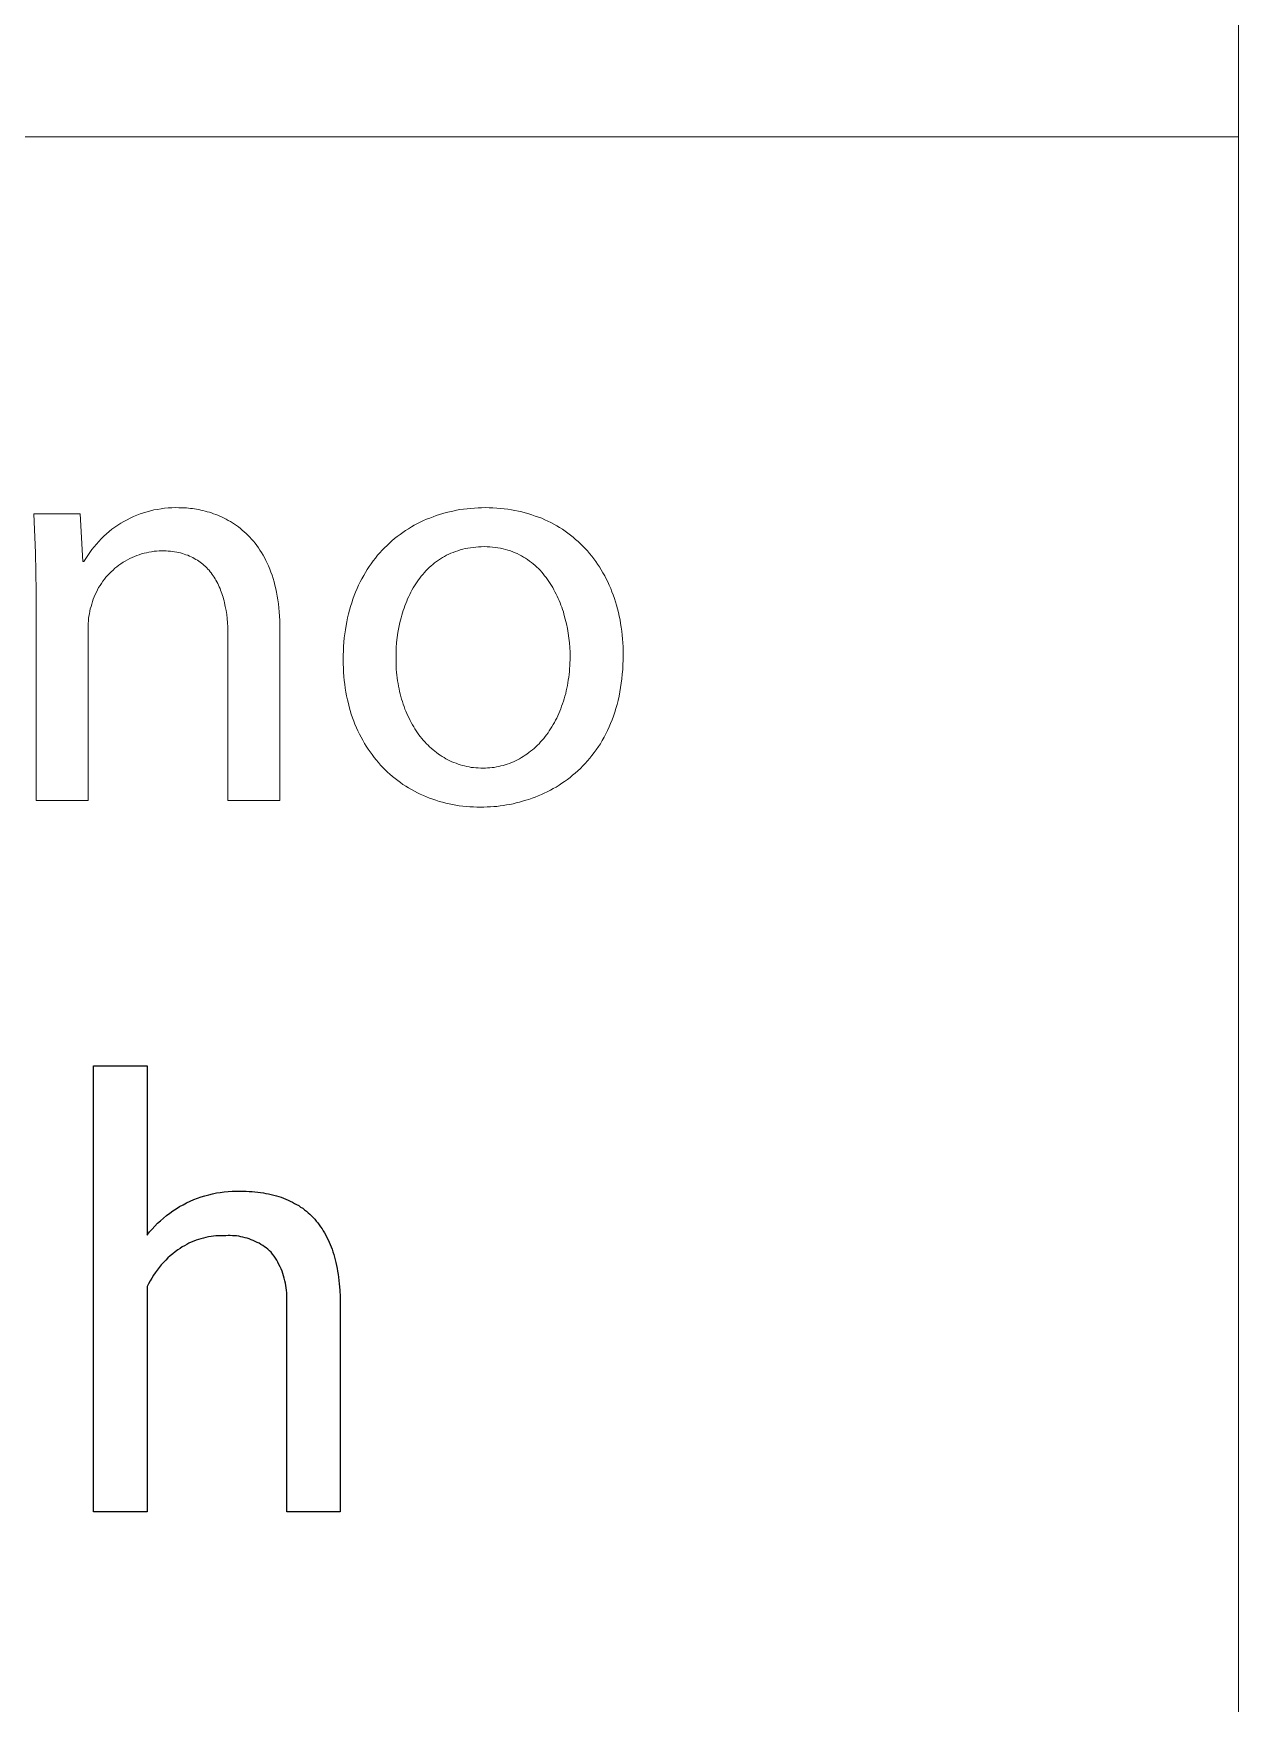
# Model space of a CAD drawing. Header units: millimetres. Extents: x 3269 to 7089, y 1744 to 4413.
# Drawn here: x 7007.1 to 7084.9, y 2069.6 to 2177.5 of the extents above; entities that cross this region are included whole.
import ezdxf

# ---------------------------------------------------------------- set-up
doc = ezdxf.new("R2010")
doc.units = ezdxf.units.MM
doc.header["$MEASUREMENT"] = 0
doc.layers.add('Domyślny', color=7, linetype='Continuous', true_color=0x000000)

msp = doc.modelspace()

# ---------------------------------------------------------------- linework, layer by layer
at = {"layer": 'Domyślny', "color": 18, "lineweight": 15, "true_color": 0x000000}
for p, q in [((7084.91, 1743.8), (7084.91, 4412.61)), ((7084.91, 2170.83), (5644.93, 2170.83)), ((7084.91, 2170.83), (7084.91, 1743.8)), ((7007.2, 2143.94), (7007.08, 2146.45)), ((7007.08, 2146.45), (7010.07, 2146.45)), ((7010.07, 2146.45), (7010.25, 2143.37)), ((7013.74, 2146.37), (7013.95, 2146.45)), ((7013.95, 2146.45), (7014.17, 2146.53)), ((7014.17, 2146.53), (7014.4, 2146.59)), ((7014.4, 2146.59), (7014.62, 2146.65)), ((7014.62, 2146.65), (7014.84, 2146.71)), ((7014.84, 2146.71), (7015.07, 2146.75)), ((7015.07, 2146.75), (7015.3, 2146.79)), ((7015.3, 2146.79), (7015.53, 2146.82)), ((7015.53, 2146.82), (7015.76, 2146.84)), ((7015.76, 2146.84), (7015.99, 2146.85)), ((7015.99, 2146.85), (7016.22, 2146.86)), ((7016.22, 2146.86), (7016.46, 2146.85)), ((7016.46, 2146.85), (7016.58, 2146.85)), ((7016.58, 2146.85), (7016.7, 2146.85)), ((7016.7, 2146.85), (7016.82, 2146.84)), ((7016.82, 2146.84), (7016.95, 2146.84)), ((7016.95, 2146.84), (7017.08, 2146.83)), ((7017.08, 2146.83), (7017.21, 2146.81)), ((7017.21, 2146.81), (7017.34, 2146.8)), ((7017.34, 2146.8), (7017.47, 2146.78)), ((7017.47, 2146.78), (7017.6, 2146.76)), ((7017.6, 2146.76), (7017.74, 2146.73)), ((7017.74, 2146.73), (7017.87, 2146.7)), ((7017.87, 2146.7), (7018.01, 2146.67)), ((7018.01, 2146.67), (7018.14, 2146.64)), ((7018.14, 2146.64), (7018.28, 2146.6)), ((7018.28, 2146.6), (7018.42, 2146.56)), ((7018.42, 2146.56), (7018.55, 2146.52)), ((7018.55, 2146.52), (7018.69, 2146.47)), ((7018.69, 2146.47), (7018.83, 2146.42)), ((7018.83, 2146.42), (7018.97, 2146.37)), ((7033.29, 2146.42), (7033.5, 2146.48)), ((7033.5, 2146.48), (7033.72, 2146.54)), ((7033.72, 2146.54), (7033.94, 2146.59)), ((7033.94, 2146.59), (7034.16, 2146.64)), ((7034.16, 2146.64), (7034.39, 2146.69)), ((7034.39, 2146.69), (7034.61, 2146.73)), ((7034.61, 2146.73), (7034.84, 2146.76)), ((7034.84, 2146.76), (7035.07, 2146.79)), ((7035.07, 2146.79), (7035.31, 2146.81)), ((7035.31, 2146.81), (7035.54, 2146.83)), ((7035.54, 2146.83), (7035.78, 2146.85)), ((7035.78, 2146.85), (7036.01, 2146.85)), ((7036.01, 2146.85), (7036.25, 2146.86)), ((7036.25, 2146.86), (7036.5, 2146.85)), ((7036.5, 2146.85), (7036.74, 2146.84)), ((7036.74, 2146.84), (7036.99, 2146.83)), ((7036.99, 2146.83), (7037.23, 2146.81)), ((7037.23, 2146.81), (7037.47, 2146.79)), ((7037.47, 2146.79), (7037.7, 2146.76)), ((7037.7, 2146.76), (7037.93, 2146.72)), ((7037.93, 2146.72), (7038.16, 2146.68)), ((7038.16, 2146.68), (7038.39, 2146.63)), ((7038.39, 2146.63), (7038.61, 2146.58)), ((7038.61, 2146.58), (7038.83, 2146.52)), ((7038.83, 2146.52), (7039.05, 2146.46)), ((7039.05, 2146.46), (7039.26, 2146.4)), ((7011.95, 2145.31), (7012.13, 2145.46)), ((7012.13, 2145.46), (7012.32, 2145.59)), ((7012.32, 2145.59), (7012.51, 2145.73)), ((7012.51, 2145.73), (7012.7, 2145.85)), ((7012.7, 2145.85), (7012.9, 2145.97)), ((7012.9, 2145.97), (7013.11, 2146.08)), ((7013.11, 2146.08), (7013.31, 2146.18)), ((7013.31, 2146.18), (7013.52, 2146.28)), ((7013.52, 2146.28), (7013.74, 2146.37)), ((7018.97, 2146.37), (7019.1, 2146.31)), ((7019.1, 2146.31), (7019.24, 2146.25)), ((7019.24, 2146.25), (7019.37, 2146.18)), ((7019.37, 2146.18), (7019.51, 2146.11)), ((7019.51, 2146.11), (7019.64, 2146.04)), ((7019.64, 2146.04), (7019.78, 2145.96)), ((7019.78, 2145.96), (7019.91, 2145.88)), ((7019.91, 2145.88), (7020.04, 2145.8)), ((7020.04, 2145.8), (7020.17, 2145.71)), ((7020.17, 2145.71), (7020.3, 2145.61)), ((7020.3, 2145.61), (7020.43, 2145.51)), ((7020.43, 2145.51), (7020.55, 2145.41)), ((7020.55, 2145.41), (7020.68, 2145.3)), ((7030.92, 2145.26), (7031.1, 2145.38)), ((7031.1, 2145.38), (7031.28, 2145.5)), ((7031.28, 2145.5), (7031.47, 2145.61)), ((7031.47, 2145.61), (7031.66, 2145.72)), ((7031.66, 2145.72), (7031.86, 2145.83)), ((7031.86, 2145.83), (7032.05, 2145.92)), ((7032.05, 2145.92), (7032.25, 2146.02)), ((7032.25, 2146.02), (7032.45, 2146.11)), ((7032.45, 2146.11), (7032.66, 2146.19)), ((7032.66, 2146.19), (7032.87, 2146.27)), ((7032.87, 2146.27), (7033.08, 2146.35)), ((7033.08, 2146.35), (7033.29, 2146.42)), ((7039.26, 2146.4), (7039.47, 2146.32)), ((7039.47, 2146.32), (7039.68, 2146.25)), ((7039.68, 2146.25), (7039.89, 2146.17)), ((7039.89, 2146.17), (7040.09, 2146.08)), ((7040.09, 2146.08), (7040.29, 2145.99)), ((7040.29, 2145.99), (7040.48, 2145.89)), ((7040.48, 2145.89), (7040.67, 2145.79)), ((7040.67, 2145.79), (7040.86, 2145.68)), ((7040.86, 2145.68), (7041.05, 2145.57)), ((7041.05, 2145.57), (7041.23, 2145.46)), ((7041.23, 2145.46), (7041.41, 2145.34)), ((7010.83, 2144.15), (7010.97, 2144.33)), ((7010.97, 2144.33), (7011.12, 2144.51)), ((7011.12, 2144.51), (7011.28, 2144.68)), ((7011.28, 2144.68), (7011.44, 2144.85)), ((7011.44, 2144.85), (7011.6, 2145.01)), ((7011.6, 2145.01), (7011.77, 2145.16)), ((7011.77, 2145.16), (7011.95, 2145.31)), ((7020.68, 2145.3), (7020.8, 2145.19)), ((7020.8, 2145.19), (7020.92, 2145.07)), ((7020.92, 2145.07), (7021.04, 2144.95)), ((7021.04, 2144.95), (7021.15, 2144.82)), ((7021.15, 2144.82), (7021.27, 2144.69)), ((7021.27, 2144.69), (7021.38, 2144.56)), ((7021.38, 2144.56), (7021.49, 2144.41)), ((7021.49, 2144.41), (7021.59, 2144.27)), ((7021.59, 2144.27), (7021.69, 2144.11)), ((7029.59, 2144.11), (7029.74, 2144.27)), ((7029.74, 2144.27), (7029.9, 2144.42)), ((7029.9, 2144.42), (7030.06, 2144.57)), ((7030.06, 2144.57), (7030.22, 2144.72)), ((7030.22, 2144.72), (7030.39, 2144.86)), ((7030.39, 2144.86), (7030.56, 2145)), ((7030.56, 2145), (7030.74, 2145.13)), ((7030.74, 2145.13), (7030.92, 2145.26)), ((7035.29, 2144.27), (7035.12, 2144.24)), ((7035.46, 2144.29), (7035.29, 2144.27)), ((7035.63, 2144.31), (7035.46, 2144.29)), ((7035.81, 2144.33), (7035.63, 2144.31)), ((7035.99, 2144.33), (7035.81, 2144.33)), ((7036.18, 2144.34), (7035.99, 2144.33)), ((7036.36, 2144.33), (7036.18, 2144.34)), ((7036.54, 2144.33), (7036.36, 2144.33)), ((7036.72, 2144.31), (7036.54, 2144.33)), ((7036.89, 2144.29), (7036.72, 2144.31)), ((7037.06, 2144.27), (7036.89, 2144.29)), ((7037.23, 2144.24), (7037.06, 2144.27)), ((7041.41, 2145.34), (7041.58, 2145.21)), ((7041.58, 2145.21), (7041.75, 2145.08)), ((7041.75, 2145.08), (7041.92, 2144.95)), ((7041.92, 2144.95), (7042.08, 2144.81)), ((7042.08, 2144.81), (7042.24, 2144.67)), ((7042.24, 2144.67), (7042.4, 2144.53)), ((7042.4, 2144.53), (7042.55, 2144.38)), ((7042.55, 2144.38), (7042.7, 2144.22)), ((7007.23, 2141.44), (7007.2, 2143.94)), ((7010.25, 2143.37), (7010.32, 2143.37)), ((7010.32, 2143.37), (7010.44, 2143.57)), ((7010.44, 2143.57), (7010.56, 2143.77)), ((7010.56, 2143.77), (7010.69, 2143.96)), ((7010.69, 2143.96), (7010.83, 2144.15)), ((7012.71, 2143.24), (7012.58, 2143.14)), ((7012.85, 2143.33), (7012.71, 2143.24)), ((7012.99, 2143.41), (7012.85, 2143.33)), ((7013.13, 2143.49), (7012.99, 2143.41)), ((7013.28, 2143.57), (7013.13, 2143.49)), ((7013.43, 2143.64), (7013.28, 2143.57)), ((7013.58, 2143.7), (7013.43, 2143.64)), ((7013.73, 2143.76), (7013.58, 2143.7)), ((7013.89, 2143.82), (7013.73, 2143.76)), ((7014.04, 2143.87), (7013.89, 2143.82)), ((7014.2, 2143.91), (7014.04, 2143.87)), ((7014.36, 2143.95), (7014.2, 2143.91)), ((7014.52, 2143.99), (7014.36, 2143.95)), ((7014.68, 2144.01), (7014.52, 2143.99)), ((7014.85, 2144.04), (7014.68, 2144.01)), ((7015.01, 2144.05), (7014.85, 2144.04)), ((7015.17, 2144.06), (7015.01, 2144.05)), ((7015.34, 2144.07), (7015.17, 2144.06)), ((7015.48, 2144.07), (7015.34, 2144.07)), ((7015.63, 2144.06), (7015.48, 2144.07)), ((7015.77, 2144.05), (7015.63, 2144.06)), ((7015.91, 2144.04), (7015.77, 2144.05)), ((7016.04, 2144.02), (7015.91, 2144.04)), ((7016.18, 2144), (7016.04, 2144.02)), ((7016.31, 2143.98), (7016.18, 2144)), ((7016.43, 2143.96), (7016.31, 2143.98)), ((7016.56, 2143.93), (7016.43, 2143.96)), ((7016.68, 2143.89), (7016.56, 2143.93)), ((7016.8, 2143.86), (7016.68, 2143.89)), ((7016.91, 2143.82), (7016.8, 2143.86)), ((7017.03, 2143.78), (7016.91, 2143.82)), ((7017.14, 2143.73), (7017.03, 2143.78)), ((7017.24, 2143.69), (7017.14, 2143.73)), ((7017.35, 2143.63), (7017.24, 2143.69)), ((7017.45, 2143.58), (7017.35, 2143.63)), ((7017.55, 2143.52), (7017.45, 2143.58)), ((7017.65, 2143.46), (7017.55, 2143.52)), ((7017.74, 2143.4), (7017.65, 2143.46)), ((7017.83, 2143.34), (7017.74, 2143.4)), ((7017.92, 2143.27), (7017.83, 2143.34)), ((7018.01, 2143.2), (7017.92, 2143.27)), ((7018.09, 2143.13), (7018.01, 2143.2)), ((7021.69, 2144.11), (7021.79, 2143.96)), ((7021.79, 2143.96), (7021.89, 2143.79)), ((7021.89, 2143.79), (7021.98, 2143.63)), ((7021.98, 2143.63), (7022.07, 2143.45)), ((7022.07, 2143.45), (7022.16, 2143.27)), ((7022.16, 2143.27), (7022.24, 2143.09)), ((7028.75, 2143.06), (7028.88, 2143.24)), ((7028.88, 2143.24), (7029.01, 2143.42)), ((7029.01, 2143.42), (7029.15, 2143.6)), ((7029.15, 2143.6), (7029.29, 2143.78)), ((7029.29, 2143.78), (7029.44, 2143.94)), ((7029.44, 2143.94), (7029.59, 2144.11)), ((7032.86, 2143.19), (7032.74, 2143.09)), ((7032.97, 2143.29), (7032.86, 2143.19)), ((7033.09, 2143.38), (7032.97, 2143.29)), ((7033.22, 2143.47), (7033.09, 2143.38)), ((7033.35, 2143.55), (7033.22, 2143.47)), ((7033.48, 2143.63), (7033.35, 2143.55)), ((7033.61, 2143.71), (7033.48, 2143.63)), ((7033.75, 2143.78), (7033.61, 2143.71)), ((7033.89, 2143.85), (7033.75, 2143.78)), ((7034.03, 2143.91), (7033.89, 2143.85)), ((7034.18, 2143.97), (7034.03, 2143.91)), ((7034.32, 2144.03), (7034.18, 2143.97)), ((7034.48, 2144.08), (7034.32, 2144.03)), ((7034.63, 2144.13), (7034.48, 2144.08)), ((7034.79, 2144.17), (7034.63, 2144.13)), ((7034.95, 2144.21), (7034.79, 2144.17)), ((7035.12, 2144.24), (7034.95, 2144.21)), ((7037.4, 2144.2), (7037.23, 2144.24)), ((7037.56, 2144.16), (7037.4, 2144.2)), ((7037.71, 2144.11), (7037.56, 2144.16)), ((7037.87, 2144.06), (7037.71, 2144.11)), ((7038.02, 2144.01), (7037.87, 2144.06)), ((7038.17, 2143.95), (7038.02, 2144.01)), ((7038.31, 2143.89), (7038.17, 2143.95)), ((7038.45, 2143.82), (7038.31, 2143.89)), ((7038.59, 2143.74), (7038.45, 2143.82)), ((7038.72, 2143.67), (7038.59, 2143.74)), ((7038.85, 2143.59), (7038.72, 2143.67)), ((7038.98, 2143.5), (7038.85, 2143.59)), ((7039.1, 2143.41), (7038.98, 2143.5)), ((7039.23, 2143.32), (7039.1, 2143.41)), ((7039.34, 2143.22), (7039.23, 2143.32)), ((7039.46, 2143.12), (7039.34, 2143.22)), ((7042.7, 2144.22), (7042.84, 2144.06)), ((7042.84, 2144.06), (7042.98, 2143.9)), ((7042.98, 2143.9), (7043.12, 2143.73)), ((7043.12, 2143.73), (7043.25, 2143.56)), ((7043.25, 2143.56), (7043.38, 2143.39)), ((7043.38, 2143.39), (7043.5, 2143.21)), ((7043.5, 2143.21), (7043.62, 2143.03)), ((7011.64, 2142.23), (7011.54, 2142.1)), ((7011.74, 2142.36), (7011.64, 2142.23)), ((7011.85, 2142.48), (7011.74, 2142.36)), ((7011.96, 2142.6), (7011.85, 2142.48)), ((7012.08, 2142.72), (7011.96, 2142.6)), ((7012.2, 2142.83), (7012.08, 2142.72)), ((7012.32, 2142.94), (7012.2, 2142.83)), ((7012.45, 2143.04), (7012.32, 2142.94)), ((7012.58, 2143.14), (7012.45, 2143.04)), ((7018.17, 2143.05), (7018.09, 2143.13)), ((7018.25, 2142.97), (7018.17, 2143.05)), ((7018.33, 2142.89), (7018.25, 2142.97)), ((7018.4, 2142.81), (7018.33, 2142.89)), ((7018.47, 2142.72), (7018.4, 2142.81)), ((7018.54, 2142.64), (7018.47, 2142.72)), ((7018.61, 2142.55), (7018.54, 2142.64)), ((7018.67, 2142.45), (7018.61, 2142.55)), ((7018.73, 2142.36), (7018.67, 2142.45)), ((7018.79, 2142.26), (7018.73, 2142.36)), ((7018.85, 2142.17), (7018.79, 2142.26)), ((7018.91, 2142.07), (7018.85, 2142.17)), ((7022.24, 2143.09), (7022.32, 2142.89)), ((7022.32, 2142.89), (7022.4, 2142.7)), ((7022.4, 2142.7), (7022.47, 2142.49)), ((7022.47, 2142.49), (7022.54, 2142.28)), ((7022.54, 2142.28), (7022.6, 2142.07)), ((7028.17, 2142.06), (7028.28, 2142.27)), ((7028.28, 2142.27), (7028.39, 2142.47)), ((7028.39, 2142.47), (7028.5, 2142.67)), ((7028.5, 2142.67), (7028.62, 2142.87)), ((7028.62, 2142.87), (7028.75, 2143.06)), ((7031.93, 2142.19), (7031.84, 2142.06)), ((7032.02, 2142.31), (7031.93, 2142.19)), ((7032.11, 2142.43), (7032.02, 2142.31)), ((7032.21, 2142.55), (7032.11, 2142.43)), ((7032.31, 2142.66), (7032.21, 2142.55)), ((7032.41, 2142.77), (7032.31, 2142.66)), ((7032.52, 2142.88), (7032.41, 2142.77)), ((7032.63, 2142.99), (7032.52, 2142.88)), ((7032.74, 2143.09), (7032.63, 2142.99)), ((7039.57, 2143.02), (7039.46, 2143.12)), ((7039.68, 2142.92), (7039.57, 2143.02)), ((7039.79, 2142.81), (7039.68, 2142.92)), ((7039.89, 2142.69), (7039.79, 2142.81)), ((7039.99, 2142.58), (7039.89, 2142.69)), ((7040.08, 2142.46), (7039.99, 2142.58)), ((7040.18, 2142.34), (7040.08, 2142.46)), ((7040.27, 2142.21), (7040.18, 2142.34)), ((7040.36, 2142.09), (7040.27, 2142.21)), ((7043.62, 2143.03), (7043.74, 2142.84)), ((7043.74, 2142.84), (7043.85, 2142.65)), ((7043.85, 2142.65), (7043.96, 2142.45)), ((7043.96, 2142.45), (7044.06, 2142.26)), ((7044.06, 2142.26), (7044.16, 2142.06)), ((7007.23, 2127.93), (7007.23, 2141.44)), ((7010.98, 2141.1), (7010.92, 2140.95)), ((7011.05, 2141.25), (7010.98, 2141.1)), ((7011.12, 2141.4), (7011.05, 2141.25)), ((7011.19, 2141.54), (7011.12, 2141.4)), ((7011.27, 2141.69), (7011.19, 2141.54)), ((7011.36, 2141.83), (7011.27, 2141.69)), ((7011.45, 2141.96), (7011.36, 2141.83)), ((7011.54, 2142.1), (7011.45, 2141.96)), ((7018.96, 2141.96), (7018.91, 2142.07)), ((7019.01, 2141.86), (7018.96, 2141.96)), ((7019.06, 2141.75), (7019.01, 2141.86)), ((7019.11, 2141.64), (7019.06, 2141.75)), ((7019.15, 2141.53), (7019.11, 2141.64)), ((7019.19, 2141.42), (7019.15, 2141.53)), ((7019.23, 2141.31), (7019.19, 2141.42)), ((7019.27, 2141.19), (7019.23, 2141.31)), ((7019.31, 2141.08), (7019.27, 2141.19)), ((7019.34, 2140.96), (7019.31, 2141.08)), ((7022.6, 2142.07), (7022.66, 2141.85)), ((7022.66, 2141.85), (7022.71, 2141.62)), ((7022.71, 2141.62), (7022.76, 2141.39)), ((7022.76, 2141.39), (7022.81, 2141.14)), ((7022.81, 2141.14), (7022.85, 2140.9)), ((7027.7, 2140.95), (7027.78, 2141.18)), ((7027.78, 2141.18), (7027.87, 2141.41)), ((7027.87, 2141.41), (7027.97, 2141.63)), ((7027.97, 2141.63), (7028.06, 2141.85)), ((7028.06, 2141.85), (7028.17, 2142.06)), ((7031.3, 2141.11), (7031.23, 2140.97)), ((7031.37, 2141.25), (7031.3, 2141.11)), ((7031.44, 2141.39), (7031.37, 2141.25)), ((7031.51, 2141.53), (7031.44, 2141.39)), ((7031.59, 2141.67), (7031.51, 2141.53)), ((7031.67, 2141.8), (7031.59, 2141.67)), ((7031.75, 2141.93), (7031.67, 2141.8)), ((7031.84, 2142.06), (7031.75, 2141.93)), ((7040.44, 2141.96), (7040.36, 2142.09)), ((7040.52, 2141.83), (7040.44, 2141.96)), ((7040.6, 2141.7), (7040.52, 2141.83)), ((7040.68, 2141.56), (7040.6, 2141.7)), ((7040.75, 2141.42), (7040.68, 2141.56)), ((7040.82, 2141.28), (7040.75, 2141.42)), ((7040.89, 2141.14), (7040.82, 2141.28)), ((7040.95, 2141), (7040.89, 2141.14)), ((7044.16, 2142.06), (7044.26, 2141.85)), ((7044.26, 2141.85), (7044.35, 2141.64)), ((7044.35, 2141.64), (7044.43, 2141.43)), ((7044.43, 2141.43), (7044.51, 2141.22)), ((7044.51, 2141.22), (7044.59, 2141)), ((7010.67, 2140.01), (7010.64, 2139.85)), ((7010.7, 2140.17), (7010.67, 2140.01)), ((7010.73, 2140.33), (7010.7, 2140.17)), ((7010.78, 2140.48), (7010.73, 2140.33)), ((7010.82, 2140.63), (7010.78, 2140.48)), ((7010.87, 2140.79), (7010.82, 2140.63)), ((7010.92, 2140.95), (7010.87, 2140.79)), ((7019.37, 2140.84), (7019.34, 2140.96)), ((7019.4, 2140.71), (7019.37, 2140.84)), ((7019.45, 2140.47), (7019.4, 2140.71)), ((7019.5, 2140.21), (7019.45, 2140.47)), ((7019.54, 2139.96), (7019.5, 2140.21)), ((7019.57, 2139.69), (7019.54, 2139.96)), ((7022.85, 2140.9), (7022.88, 2140.64)), ((7022.88, 2140.64), (7022.91, 2140.38)), ((7022.91, 2140.38), (7022.94, 2140.12)), ((7022.94, 2140.12), (7022.96, 2139.84)), ((7027.35, 2139.75), (7027.41, 2140)), ((7027.41, 2140), (7027.48, 2140.24)), ((7027.48, 2140.24), (7027.55, 2140.48)), ((7027.55, 2140.48), (7027.62, 2140.72)), ((7027.62, 2140.72), (7027.7, 2140.95)), ((7030.9, 2140.07), (7030.85, 2139.91)), ((7030.95, 2140.22), (7030.9, 2140.07)), ((7031, 2140.37), (7030.95, 2140.22)), ((7031.05, 2140.52), (7031, 2140.37)), ((7031.11, 2140.67), (7031.05, 2140.52)), ((7031.17, 2140.82), (7031.11, 2140.67)), ((7031.23, 2140.97), (7031.17, 2140.82)), ((7041.02, 2140.86), (7040.95, 2141)), ((7041.08, 2140.71), (7041.02, 2140.86)), ((7041.13, 2140.56), (7041.08, 2140.71)), ((7041.19, 2140.42), (7041.13, 2140.56)), ((7041.24, 2140.27), (7041.19, 2140.42)), ((7041.29, 2140.12), (7041.24, 2140.27)), ((7041.33, 2139.97), (7041.29, 2140.12)), ((7041.41, 2139.66), (7041.33, 2139.97)), ((7044.59, 2141), (7044.66, 2140.77)), ((7044.66, 2140.77), (7044.73, 2140.55)), ((7044.73, 2140.55), (7044.79, 2140.32)), ((7044.79, 2140.32), (7044.85, 2140.09)), ((7044.85, 2140.09), (7044.9, 2139.85)), ((7010.6, 2139.38), (7010.59, 2139.22)), ((7010.59, 2139.22), (7010.59, 2139.06)), ((7010.59, 2139.06), (7010.59, 2127.93)), ((7010.61, 2139.54), (7010.6, 2139.38)), ((7010.62, 2139.7), (7010.61, 2139.54)), ((7010.64, 2139.85), (7010.62, 2139.7)), ((7019.59, 2139.42), (7019.57, 2139.69)), ((7019.61, 2139.15), (7019.59, 2139.42)), ((7019.62, 2138.88), (7019.61, 2139.15)), ((7019.62, 2138.6), (7019.62, 2138.88)), ((7022.96, 2139.84), (7022.97, 2139.56)), ((7022.97, 2139.56), (7022.98, 2139.28)), ((7022.98, 2139.28), (7022.98, 2138.98)), ((7022.98, 2138.98), (7022.98, 2127.93)), ((7027.17, 2138.71), (7027.21, 2138.97)), ((7027.21, 2138.97), (7027.25, 2139.24)), ((7027.25, 2139.24), (7027.3, 2139.49)), ((7027.3, 2139.49), (7027.35, 2139.75)), ((7030.66, 2139.12), (7030.6, 2138.79)), ((7030.73, 2139.44), (7030.66, 2139.12)), ((7030.77, 2139.6), (7030.73, 2139.44)), ((7030.81, 2139.75), (7030.77, 2139.6)), ((7030.85, 2139.91), (7030.81, 2139.75)), ((7041.49, 2139.36), (7041.41, 2139.66)), ((7041.55, 2139.05), (7041.49, 2139.36)), ((7041.6, 2138.74), (7041.55, 2139.05)), ((7044.9, 2139.85), (7044.95, 2139.62)), ((7044.95, 2139.62), (7044.99, 2139.37)), ((7044.99, 2139.37), (7045.03, 2139.13)), ((7045.03, 2139.13), (7045.06, 2138.88)), ((7045.06, 2138.88), (7045.09, 2138.63)), ((7019.62, 2127.93), (7019.62, 2138.6)), ((7027.08, 2137.61), (7027.09, 2137.89)), ((7027.09, 2137.89), (7027.11, 2138.17)), ((7027.11, 2138.17), (7027.14, 2138.44)), ((7027.14, 2138.44), (7027.17, 2138.71)), ((7030.5, 2137.81), (7030.48, 2137.48)), ((7030.52, 2138.14), (7030.5, 2137.81)), ((7030.56, 2138.47), (7030.52, 2138.14)), ((7030.6, 2138.79), (7030.56, 2138.47)), ((7041.65, 2138.43), (7041.6, 2138.74)), ((7041.68, 2138.13), (7041.65, 2138.43)), ((7041.7, 2137.82), (7041.68, 2138.13)), ((7041.72, 2137.52), (7041.7, 2137.82)), ((7045.09, 2138.63), (7045.11, 2138.38)), ((7045.11, 2138.38), (7045.13, 2138.12)), ((7045.13, 2138.12), (7045.15, 2137.87)), ((7045.15, 2137.87), (7045.15, 2137.6)), ((7027.07, 2137.32), (7027.08, 2137.61)), ((7027.07, 2137.04), (7027.07, 2137.32)), ((7027.07, 2136.76), (7027.07, 2137.04)), ((7027.08, 2136.49), (7027.07, 2136.76)), ((7030.48, 2137.48), (7030.48, 2137.15)), ((7030.48, 2137.15), (7030.48, 2136.96)), ((7030.48, 2136.96), (7030.48, 2136.77)), ((7030.48, 2136.77), (7030.49, 2136.59)), ((7041.71, 2136.84), (7041.72, 2137.03)), ((7041.71, 2136.65), (7041.71, 2136.84)), ((7041.72, 2137.23), (7041.72, 2137.52)), ((7041.72, 2137.03), (7041.72, 2137.23)), ((7045.14, 2136.71), (7045.13, 2136.4)), ((7045.15, 2137.02), (7045.14, 2136.71)), ((7045.15, 2137.6), (7045.16, 2137.34)), ((7045.16, 2137.34), (7045.15, 2137.02)), ((7027.09, 2136.23), (7027.08, 2136.49)), ((7027.11, 2135.96), (7027.09, 2136.23)), ((7027.14, 2135.7), (7027.11, 2135.96)), ((7027.17, 2135.45), (7027.14, 2135.7)), ((7030.49, 2136.59), (7030.5, 2136.4)), ((7030.5, 2136.4), (7030.52, 2136.22)), ((7030.52, 2136.22), (7030.54, 2136.04)), ((7030.54, 2136.04), (7030.56, 2135.86)), ((7030.56, 2135.86), (7030.58, 2135.68)), ((7030.58, 2135.68), (7030.61, 2135.5)), ((7041.58, 2135.54), (7041.61, 2135.72)), ((7041.61, 2135.72), (7041.64, 2135.9)), ((7041.64, 2135.9), (7041.66, 2136.09)), ((7041.66, 2136.09), (7041.68, 2136.27)), ((7041.68, 2136.27), (7041.69, 2136.46)), ((7041.69, 2136.46), (7041.71, 2136.65)), ((7045.07, 2135.81), (7045.03, 2135.52)), ((7045.1, 2136.1), (7045.07, 2135.81)), ((7045.13, 2136.4), (7045.1, 2136.1)), ((7027.2, 2135.19), (7027.17, 2135.45)), ((7027.24, 2134.94), (7027.2, 2135.19)), ((7027.29, 2134.7), (7027.24, 2134.94)), ((7027.34, 2134.45), (7027.29, 2134.7)), ((7030.61, 2135.5), (7030.64, 2135.33)), ((7030.64, 2135.33), (7030.68, 2135.16)), ((7030.68, 2135.16), (7030.71, 2134.99)), ((7030.71, 2134.99), (7030.75, 2134.82)), ((7030.75, 2134.82), (7030.8, 2134.65)), ((7030.8, 2134.65), (7030.84, 2134.49)), ((7041.34, 2134.51), (7041.39, 2134.68)), ((7041.39, 2134.68), (7041.44, 2134.85)), ((7041.44, 2134.85), (7041.48, 2135.02)), ((7041.48, 2135.02), (7041.52, 2135.19)), ((7041.52, 2135.19), (7041.55, 2135.37)), ((7041.55, 2135.37), (7041.58, 2135.54)), ((7044.89, 2134.68), (7044.83, 2134.41)), ((7044.94, 2134.95), (7044.89, 2134.68)), ((7044.99, 2135.23), (7044.94, 2134.95)), ((7045.03, 2135.52), (7044.99, 2135.23)), ((7027.4, 2134.21), (7027.34, 2134.45)), ((7027.46, 2133.98), (7027.4, 2134.21)), ((7027.52, 2133.75), (7027.46, 2133.98)), ((7027.59, 2133.52), (7027.52, 2133.75)), ((7027.67, 2133.29), (7027.59, 2133.52)), ((7030.84, 2134.49), (7030.89, 2134.33)), ((7030.89, 2134.33), (7030.94, 2134.17)), ((7030.94, 2134.17), (7031, 2134.01)), ((7031, 2134.01), (7031.06, 2133.85)), ((7031.06, 2133.85), (7031.12, 2133.7)), ((7031.12, 2133.7), (7031.18, 2133.55)), ((7031.18, 2133.55), (7031.25, 2133.4)), ((7040.93, 2133.41), (7041, 2133.56)), ((7041, 2133.56), (7041.06, 2133.71)), ((7041.06, 2133.71), (7041.12, 2133.87)), ((7041.12, 2133.87), (7041.18, 2134.03)), ((7041.18, 2134.03), (7041.24, 2134.18)), ((7041.24, 2134.18), (7041.29, 2134.35)), ((7041.29, 2134.35), (7041.34, 2134.51)), ((7044.61, 2133.64), (7044.53, 2133.39)), ((7044.69, 2133.89), (7044.61, 2133.64)), ((7044.76, 2134.15), (7044.69, 2133.89)), ((7044.83, 2134.41), (7044.76, 2134.15)), ((7027.75, 2133.07), (7027.67, 2133.29)), ((7027.83, 2132.86), (7027.75, 2133.07)), ((7027.92, 2132.64), (7027.83, 2132.86)), ((7028.02, 2132.43), (7027.92, 2132.64)), ((7028.12, 2132.23), (7028.02, 2132.43)), ((7031.25, 2133.4), (7031.32, 2133.26)), ((7031.32, 2133.26), (7031.39, 2133.11)), ((7031.39, 2133.11), (7031.46, 2132.97)), ((7031.46, 2132.97), (7031.54, 2132.83)), ((7031.54, 2132.83), (7031.62, 2132.7)), ((7031.62, 2132.7), (7031.7, 2132.57)), ((7031.7, 2132.57), (7031.78, 2132.44)), ((7031.78, 2132.44), (7031.87, 2132.31)), ((7040.3, 2132.31), (7040.38, 2132.44)), ((7040.38, 2132.44), (7040.47, 2132.57)), ((7040.47, 2132.57), (7040.55, 2132.7)), ((7040.55, 2132.7), (7040.63, 2132.84)), ((7040.63, 2132.84), (7040.71, 2132.98)), ((7040.71, 2132.98), (7040.79, 2133.12)), ((7040.79, 2133.12), (7040.86, 2133.26)), ((7040.86, 2133.26), (7040.93, 2133.41)), ((7044.14, 2132.46), (7044.03, 2132.24)), ((7044.25, 2132.69), (7044.14, 2132.46)), ((7044.34, 2132.92), (7044.25, 2132.69)), ((7044.44, 2133.15), (7044.34, 2132.92)), ((7044.53, 2133.39), (7044.44, 2133.15)), ((7028.22, 2132.03), (7028.12, 2132.23)), ((7028.33, 2131.83), (7028.22, 2132.03)), ((7028.44, 2131.63), (7028.33, 2131.83)), ((7028.56, 2131.44), (7028.44, 2131.63)), ((7028.68, 2131.26), (7028.56, 2131.44)), ((7031.87, 2132.31), (7031.96, 2132.19)), ((7031.96, 2132.19), (7032.05, 2132.07)), ((7032.05, 2132.07), (7032.15, 2131.95)), ((7032.15, 2131.95), (7032.24, 2131.83)), ((7032.24, 2131.83), (7032.34, 2131.72)), ((7032.34, 2131.72), (7032.44, 2131.61)), ((7032.44, 2131.61), (7032.55, 2131.51)), ((7032.55, 2131.51), (7032.65, 2131.41)), ((7032.65, 2131.41), (7032.76, 2131.31)), ((7039.4, 2131.3), (7039.51, 2131.4)), ((7039.51, 2131.4), (7039.61, 2131.51)), ((7039.61, 2131.51), (7039.72, 2131.61)), ((7039.72, 2131.61), (7039.82, 2131.72)), ((7039.82, 2131.72), (7039.92, 2131.83)), ((7039.92, 2131.83), (7040.02, 2131.95)), ((7040.02, 2131.95), (7040.11, 2132.07)), ((7040.11, 2132.07), (7040.21, 2132.19)), ((7040.21, 2132.19), (7040.3, 2132.31)), ((7043.55, 2131.42), (7043.42, 2131.22)), ((7043.68, 2131.61), (7043.55, 2131.42)), ((7043.8, 2131.82), (7043.68, 2131.61)), ((7043.92, 2132.03), (7043.8, 2131.82)), ((7044.03, 2132.24), (7043.92, 2132.03)), ((7028.8, 2131.08), (7028.68, 2131.26)), ((7028.93, 2130.9), (7028.8, 2131.08)), ((7029.06, 2130.72), (7028.93, 2130.9)), ((7029.2, 2130.56), (7029.06, 2130.72)), ((7029.34, 2130.39), (7029.2, 2130.56)), ((7029.48, 2130.23), (7029.34, 2130.39)), ((7032.76, 2131.31), (7032.87, 2131.21)), ((7032.87, 2131.21), (7032.98, 2131.12)), ((7032.98, 2131.12), (7033.1, 2131.03)), ((7033.1, 2131.03), (7033.22, 2130.94)), ((7033.22, 2130.94), (7033.33, 2130.86)), ((7033.33, 2130.86), (7033.46, 2130.78)), ((7033.46, 2130.78), (7033.58, 2130.71)), ((7033.58, 2130.71), (7033.7, 2130.64)), ((7033.7, 2130.64), (7033.83, 2130.57)), ((7033.83, 2130.57), (7033.96, 2130.51)), ((7033.96, 2130.51), (7034.09, 2130.44)), ((7034.09, 2130.44), (7034.22, 2130.39)), ((7034.22, 2130.39), (7034.36, 2130.34)), ((7034.36, 2130.34), (7034.49, 2130.29)), ((7034.49, 2130.29), (7034.63, 2130.24)), ((7034.63, 2130.24), (7034.77, 2130.2)), ((7037.4, 2130.2), (7037.54, 2130.24)), ((7037.54, 2130.24), (7037.67, 2130.29)), ((7037.67, 2130.29), (7037.81, 2130.33)), ((7037.81, 2130.33), (7037.94, 2130.39)), ((7037.94, 2130.39), (7038.07, 2130.44)), ((7038.07, 2130.44), (7038.2, 2130.5)), ((7038.2, 2130.5), (7038.33, 2130.57)), ((7038.33, 2130.57), (7038.46, 2130.63)), ((7038.46, 2130.63), (7038.58, 2130.71)), ((7038.58, 2130.71), (7038.7, 2130.78)), ((7038.7, 2130.78), (7038.82, 2130.86)), ((7038.82, 2130.86), (7038.94, 2130.94)), ((7038.94, 2130.94), (7039.06, 2131.03)), ((7039.06, 2131.03), (7039.17, 2131.12)), ((7039.17, 2131.12), (7039.29, 2131.21)), ((7039.29, 2131.21), (7039.4, 2131.3)), ((7042.7, 2130.33), (7042.55, 2130.17)), ((7042.85, 2130.5), (7042.7, 2130.33)), ((7043, 2130.67), (7042.85, 2130.5)), ((7043.14, 2130.85), (7043, 2130.67)), ((7043.28, 2131.03), (7043.14, 2130.85)), ((7043.42, 2131.22), (7043.28, 2131.03)), ((7029.63, 2130.07), (7029.48, 2130.23)), ((7029.78, 2129.92), (7029.63, 2130.07)), ((7029.93, 2129.77), (7029.78, 2129.92)), ((7030.09, 2129.63), (7029.93, 2129.77)), ((7030.25, 2129.49), (7030.09, 2129.63)), ((7030.42, 2129.35), (7030.25, 2129.49)), ((7030.59, 2129.22), (7030.42, 2129.35)), ((7030.76, 2129.1), (7030.59, 2129.22)), ((7034.77, 2130.2), (7034.91, 2130.17)), ((7034.91, 2130.17), (7035.05, 2130.13)), ((7035.05, 2130.13), (7035.2, 2130.11)), ((7035.2, 2130.11), (7035.34, 2130.08)), ((7035.34, 2130.08), (7035.49, 2130.06)), ((7035.49, 2130.06), (7035.64, 2130.05)), ((7035.64, 2130.05), (7035.79, 2130.04)), ((7035.79, 2130.04), (7035.95, 2130.03)), ((7035.95, 2130.03), (7036.1, 2130.03)), ((7036.1, 2130.03), (7036.25, 2130.03)), ((7036.25, 2130.03), (7036.4, 2130.04)), ((7036.4, 2130.04), (7036.54, 2130.05)), ((7036.54, 2130.05), (7036.69, 2130.06)), ((7036.69, 2130.06), (7036.83, 2130.08)), ((7036.83, 2130.08), (7036.98, 2130.11)), ((7036.98, 2130.11), (7037.12, 2130.13)), ((7037.12, 2130.13), (7037.26, 2130.17)), ((7037.26, 2130.17), (7037.4, 2130.2)), ((7041.37, 2129.17), (7041.19, 2129.05)), ((7041.55, 2129.3), (7041.37, 2129.17)), ((7041.72, 2129.43), (7041.55, 2129.3)), ((7041.89, 2129.57), (7041.72, 2129.43)), ((7042.06, 2129.71), (7041.89, 2129.57)), ((7042.23, 2129.86), (7042.06, 2129.71)), ((7042.39, 2130.01), (7042.23, 2129.86)), ((7042.55, 2130.17), (7042.39, 2130.01)), ((7030.93, 2128.98), (7030.76, 2129.1)), ((7031.11, 2128.86), (7030.93, 2128.98)), ((7031.29, 2128.75), (7031.11, 2128.86)), ((7031.48, 2128.64), (7031.29, 2128.75)), ((7031.67, 2128.54), (7031.48, 2128.64)), ((7031.86, 2128.44), (7031.67, 2128.54)), ((7032.05, 2128.34), (7031.86, 2128.44)), ((7032.25, 2128.26), (7032.05, 2128.34)), ((7032.44, 2128.17), (7032.25, 2128.26)), ((7032.65, 2128.09), (7032.44, 2128.17)), ((7032.85, 2128.02), (7032.65, 2128.09)), ((7039.27, 2128.08), (7039.07, 2128.01)), ((7039.47, 2128.16), (7039.27, 2128.08)), ((7039.67, 2128.24), (7039.47, 2128.16)), ((7039.87, 2128.32), (7039.67, 2128.24)), ((7040.06, 2128.41), (7039.87, 2128.32)), ((7040.25, 2128.5), (7040.06, 2128.41)), ((7040.45, 2128.6), (7040.25, 2128.5)), ((7040.64, 2128.71), (7040.45, 2128.6)), ((7040.82, 2128.81), (7040.64, 2128.71)), ((7041.01, 2128.93), (7040.82, 2128.81)), ((7041.19, 2129.05), (7041.01, 2128.93)), ((7010.59, 2127.93), (7007.23, 2127.93)), ((7022.98, 2127.93), (7019.62, 2127.93)), ((7033.06, 2127.95), (7032.85, 2128.02)), ((7033.27, 2127.88), (7033.06, 2127.95)), ((7033.48, 2127.83), (7033.27, 2127.88)), ((7033.69, 2127.77), (7033.48, 2127.83)), ((7033.91, 2127.72), (7033.69, 2127.77)), ((7034.13, 2127.68), (7033.91, 2127.72)), ((7034.35, 2127.64), (7034.13, 2127.68)), ((7034.57, 2127.6), (7034.35, 2127.64)), ((7034.79, 2127.57), (7034.57, 2127.6)), ((7035.02, 2127.55), (7034.79, 2127.57)), ((7035.25, 2127.53), (7035.02, 2127.55)), ((7035.48, 2127.52), (7035.25, 2127.53)), ((7035.71, 2127.51), (7035.48, 2127.52)), ((7035.95, 2127.51), (7035.71, 2127.51)), ((7036.16, 2127.51), (7035.95, 2127.51)), ((7036.37, 2127.52), (7036.16, 2127.51)), ((7036.58, 2127.53), (7036.37, 2127.52)), ((7036.79, 2127.54), (7036.58, 2127.53)), ((7037, 2127.56), (7036.79, 2127.54)), ((7037.21, 2127.59), (7037, 2127.56)), ((7037.41, 2127.62), (7037.21, 2127.59)), ((7037.62, 2127.65), (7037.41, 2127.62)), ((7037.83, 2127.69), (7037.62, 2127.65)), ((7038.04, 2127.73), (7037.83, 2127.69)), ((7038.25, 2127.78), (7038.04, 2127.73)), ((7038.45, 2127.83), (7038.25, 2127.78)), ((7038.66, 2127.89), (7038.45, 2127.83)), ((7038.86, 2127.95), (7038.66, 2127.89)), ((7039.07, 2128.01), (7038.86, 2127.95))]:
    msp.add_line(p, q, dxfattribs=at)
at = {"layer": 'Domyślny'}
for p, q in [((7010.94, 2081.98), (7010.94, 2110.8)), ((7010.94, 2110.8), (7014.4, 2110.8)), ((7014.4, 2110.8), (7014.4, 2099.86)), ((7017.41, 2102.15), (7017.65, 2102.24)), ((7017.65, 2102.24), (7017.89, 2102.32)), ((7017.89, 2102.32), (7018.13, 2102.4)), ((7018.13, 2102.4), (7018.38, 2102.47)), ((7018.38, 2102.47), (7018.63, 2102.53)), ((7018.63, 2102.53), (7018.88, 2102.58)), ((7018.88, 2102.58), (7019.13, 2102.62)), ((7019.13, 2102.62), (7019.38, 2102.65)), ((7019.38, 2102.65), (7019.64, 2102.68)), ((7019.64, 2102.68), (7019.89, 2102.69)), ((7019.89, 2102.69), (7020.14, 2102.7)), ((7020.14, 2102.7), (7020.4, 2102.7)), ((7020.4, 2102.7), (7020.6, 2102.7)), ((7020.6, 2102.7), (7020.79, 2102.69)), ((7020.79, 2102.69), (7020.99, 2102.68)), ((7020.99, 2102.68), (7021.18, 2102.67)), ((7021.18, 2102.67), (7021.36, 2102.65)), ((7021.36, 2102.65), (7021.55, 2102.63)), ((7021.55, 2102.63), (7021.73, 2102.61)), ((7021.73, 2102.61), (7021.91, 2102.58)), ((7021.91, 2102.58), (7022.08, 2102.55)), ((7022.08, 2102.55), (7022.25, 2102.52)), ((7022.25, 2102.52), (7022.42, 2102.48)), ((7022.42, 2102.48), (7022.58, 2102.44)), ((7022.58, 2102.44), (7022.75, 2102.4)), ((7022.75, 2102.4), (7022.91, 2102.35)), ((7022.91, 2102.35), (7023.06, 2102.3)), ((7023.06, 2102.3), (7023.21, 2102.24)), ((7023.21, 2102.24), (7023.36, 2102.18)), ((7023.36, 2102.18), (7023.51, 2102.12)), ((7015.46, 2100.96), (7015.66, 2101.12)), ((7015.66, 2101.12), (7015.86, 2101.28)), ((7015.86, 2101.28), (7016.07, 2101.42)), ((7016.07, 2101.42), (7016.28, 2101.56)), ((7016.28, 2101.56), (7016.5, 2101.7)), ((7016.5, 2101.7), (7016.72, 2101.82)), ((7016.72, 2101.82), (7016.95, 2101.94)), ((7016.95, 2101.94), (7017.18, 2102.05)), ((7017.18, 2102.05), (7017.41, 2102.15)), ((7023.51, 2102.12), (7023.65, 2102.06)), ((7023.65, 2102.06), (7023.79, 2101.99)), ((7023.79, 2101.99), (7023.93, 2101.91)), ((7023.93, 2101.91), (7024.06, 2101.84)), ((7024.06, 2101.84), (7024.2, 2101.76)), ((7024.2, 2101.76), (7024.32, 2101.67)), ((7024.32, 2101.67), (7024.45, 2101.59)), ((7024.45, 2101.59), (7024.57, 2101.5)), ((7024.57, 2101.5), (7024.69, 2101.4)), ((7024.69, 2101.4), (7024.8, 2101.3)), ((7024.8, 2101.3), (7024.91, 2101.2)), ((7024.91, 2101.2), (7025.02, 2101.1)), ((7025.02, 2101.1), (7025.13, 2100.99)), ((7014.4, 2099.86), (7014.56, 2100.06)), ((7014.56, 2100.06), (7014.73, 2100.25)), ((7014.73, 2100.25), (7014.9, 2100.44)), ((7014.9, 2100.44), (7015.08, 2100.62)), ((7015.08, 2100.62), (7015.27, 2100.79)), ((7015.27, 2100.79), (7015.46, 2100.96)), ((7025.13, 2100.99), (7025.23, 2100.88)), ((7025.23, 2100.88), (7025.33, 2100.76)), ((7025.33, 2100.76), (7025.43, 2100.64)), ((7025.43, 2100.64), (7025.52, 2100.52)), ((7025.52, 2100.52), (7025.61, 2100.4)), ((7025.61, 2100.4), (7025.7, 2100.27)), ((7025.7, 2100.27), (7025.78, 2100.13)), ((7025.78, 2100.13), (7025.87, 2100)), ((7016.53, 2099), (7016.39, 2098.91)), ((7016.67, 2099.09), (7016.53, 2099)), ((7016.81, 2099.17), (7016.67, 2099.09)), ((7016.96, 2099.25), (7016.81, 2099.17)), ((7017.1, 2099.33), (7016.96, 2099.25)), ((7017.25, 2099.4), (7017.1, 2099.33)), ((7017.41, 2099.46), (7017.25, 2099.4)), ((7017.56, 2099.52), (7017.41, 2099.46)), ((7017.72, 2099.57), (7017.56, 2099.52)), ((7017.88, 2099.62), (7017.72, 2099.57)), ((7018.04, 2099.67), (7017.88, 2099.62)), ((7018.2, 2099.7), (7018.04, 2099.67)), ((7018.36, 2099.74), (7018.2, 2099.7)), ((7018.53, 2099.76), (7018.36, 2099.74)), ((7018.69, 2099.78), (7018.53, 2099.76)), ((7018.85, 2099.8), (7018.69, 2099.78)), ((7019.02, 2099.81), (7018.85, 2099.8)), ((7019.19, 2099.82), (7019.02, 2099.81)), ((7019.35, 2099.82), (7019.19, 2099.82)), ((7019.49, 2099.82), (7019.35, 2099.82)), ((7019.63, 2099.83), (7019.49, 2099.82)), ((7019.77, 2099.83), (7019.63, 2099.83)), ((7019.91, 2099.82), (7019.77, 2099.83)), ((7020.05, 2099.81), (7019.91, 2099.82)), ((7020.18, 2099.8), (7020.05, 2099.81)), ((7020.32, 2099.78), (7020.18, 2099.8)), ((7020.46, 2099.75), (7020.32, 2099.78)), ((7020.59, 2099.73), (7020.46, 2099.75)), ((7020.73, 2099.69), (7020.59, 2099.73)), ((7020.86, 2099.65), (7020.73, 2099.69)), ((7020.99, 2099.61), (7020.86, 2099.65)), ((7021.12, 2099.56), (7020.99, 2099.61)), ((7021.25, 2099.51), (7021.12, 2099.56)), ((7021.38, 2099.45), (7021.25, 2099.51)), ((7021.51, 2099.39), (7021.38, 2099.45)), ((7021.63, 2099.33), (7021.51, 2099.39)), ((7021.75, 2099.26), (7021.63, 2099.33)), ((7021.87, 2099.19), (7021.75, 2099.26)), ((7021.98, 2099.11), (7021.87, 2099.19)), ((7022.09, 2099.03), (7021.98, 2099.11)), ((7022.2, 2098.94), (7022.09, 2099.03)), ((7022.31, 2098.85), (7022.2, 2098.94)), ((7025.87, 2100), (7025.94, 2099.86)), ((7025.94, 2099.86), (7026.02, 2099.71)), ((7026.02, 2099.71), (7026.09, 2099.56)), ((7026.09, 2099.56), (7026.16, 2099.41)), ((7026.16, 2099.41), (7026.22, 2099.26)), ((7026.22, 2099.26), (7026.29, 2099.1)), ((7026.29, 2099.1), (7026.35, 2098.94)), ((7026.35, 2098.94), (7026.4, 2098.77)), ((7015.31, 2097.93), (7015.18, 2097.77)), ((7015.45, 2098.08), (7015.31, 2097.93)), ((7015.6, 2098.23), (7015.45, 2098.08)), ((7015.74, 2098.38), (7015.6, 2098.23)), ((7015.9, 2098.52), (7015.74, 2098.38)), ((7016.06, 2098.65), (7015.9, 2098.52)), ((7016.22, 2098.78), (7016.06, 2098.65)), ((7016.39, 2098.91), (7016.22, 2098.78)), ((7022.41, 2098.76), (7022.31, 2098.85)), ((7022.51, 2098.63), (7022.41, 2098.76)), ((7022.6, 2098.5), (7022.51, 2098.63)), ((7022.69, 2098.37), (7022.6, 2098.5)), ((7022.77, 2098.23), (7022.69, 2098.37)), ((7022.85, 2098.1), (7022.77, 2098.23)), ((7022.92, 2097.96), (7022.85, 2098.1)), ((7022.99, 2097.81), (7022.92, 2097.96)), ((7026.4, 2098.77), (7026.46, 2098.6)), ((7026.46, 2098.6), (7026.51, 2098.43)), ((7026.51, 2098.43), (7026.55, 2098.26)), ((7026.55, 2098.26), (7026.6, 2098.08)), ((7026.6, 2098.08), (7026.64, 2097.89)), ((7026.64, 2097.89), (7026.67, 2097.71)), ((7014.59, 2096.9), (7014.5, 2096.72)), ((7014.7, 2097.08), (7014.59, 2096.9)), ((7014.81, 2097.26), (7014.7, 2097.08)), ((7014.93, 2097.43), (7014.81, 2097.26)), ((7015.05, 2097.6), (7014.93, 2097.43)), ((7015.18, 2097.77), (7015.05, 2097.6)), ((7023.06, 2097.67), (7022.99, 2097.81)), ((7023.12, 2097.52), (7023.06, 2097.67)), ((7023.17, 2097.37), (7023.12, 2097.52)), ((7023.22, 2097.22), (7023.17, 2097.37)), ((7023.26, 2097.07), (7023.22, 2097.22)), ((7023.3, 2096.91), (7023.26, 2097.07)), ((7023.34, 2096.76), (7023.3, 2096.91)), ((7026.67, 2097.71), (7026.71, 2097.52)), ((7026.71, 2097.52), (7026.74, 2097.32)), ((7026.74, 2097.32), (7026.77, 2097.13)), ((7026.77, 2097.13), (7026.81, 2096.72)), ((7014.5, 2096.72), (7014.4, 2096.53)), ((7014.4, 2096.53), (7014.4, 2081.98)), ((7023.37, 2096.6), (7023.34, 2096.76)), ((7023.39, 2096.45), (7023.37, 2096.6)), ((7023.41, 2096.29), (7023.39, 2096.45)), ((7023.42, 2096.13), (7023.41, 2096.29)), ((7023.43, 2095.97), (7023.42, 2096.13)), ((7023.43, 2095.81), (7023.43, 2095.97)), ((7023.43, 2095.65), (7023.43, 2095.81)), ((7026.81, 2096.72), (7026.85, 2096.3)), ((7026.85, 2096.3), (7026.87, 2095.87)), ((7026.87, 2095.87), (7026.88, 2095.42)), ((7023.42, 2095.49), (7023.43, 2095.65)), ((7023.42, 2081.98), (7023.42, 2095.49)), ((7026.88, 2095.42), (7026.88, 2081.98)), ((7014.4, 2081.98), (7010.94, 2081.98)), ((7026.88, 2081.98), (7023.42, 2081.98))]:
    msp.add_line(p, q, dxfattribs=at)

doc.saveas('drawing.dxf')
